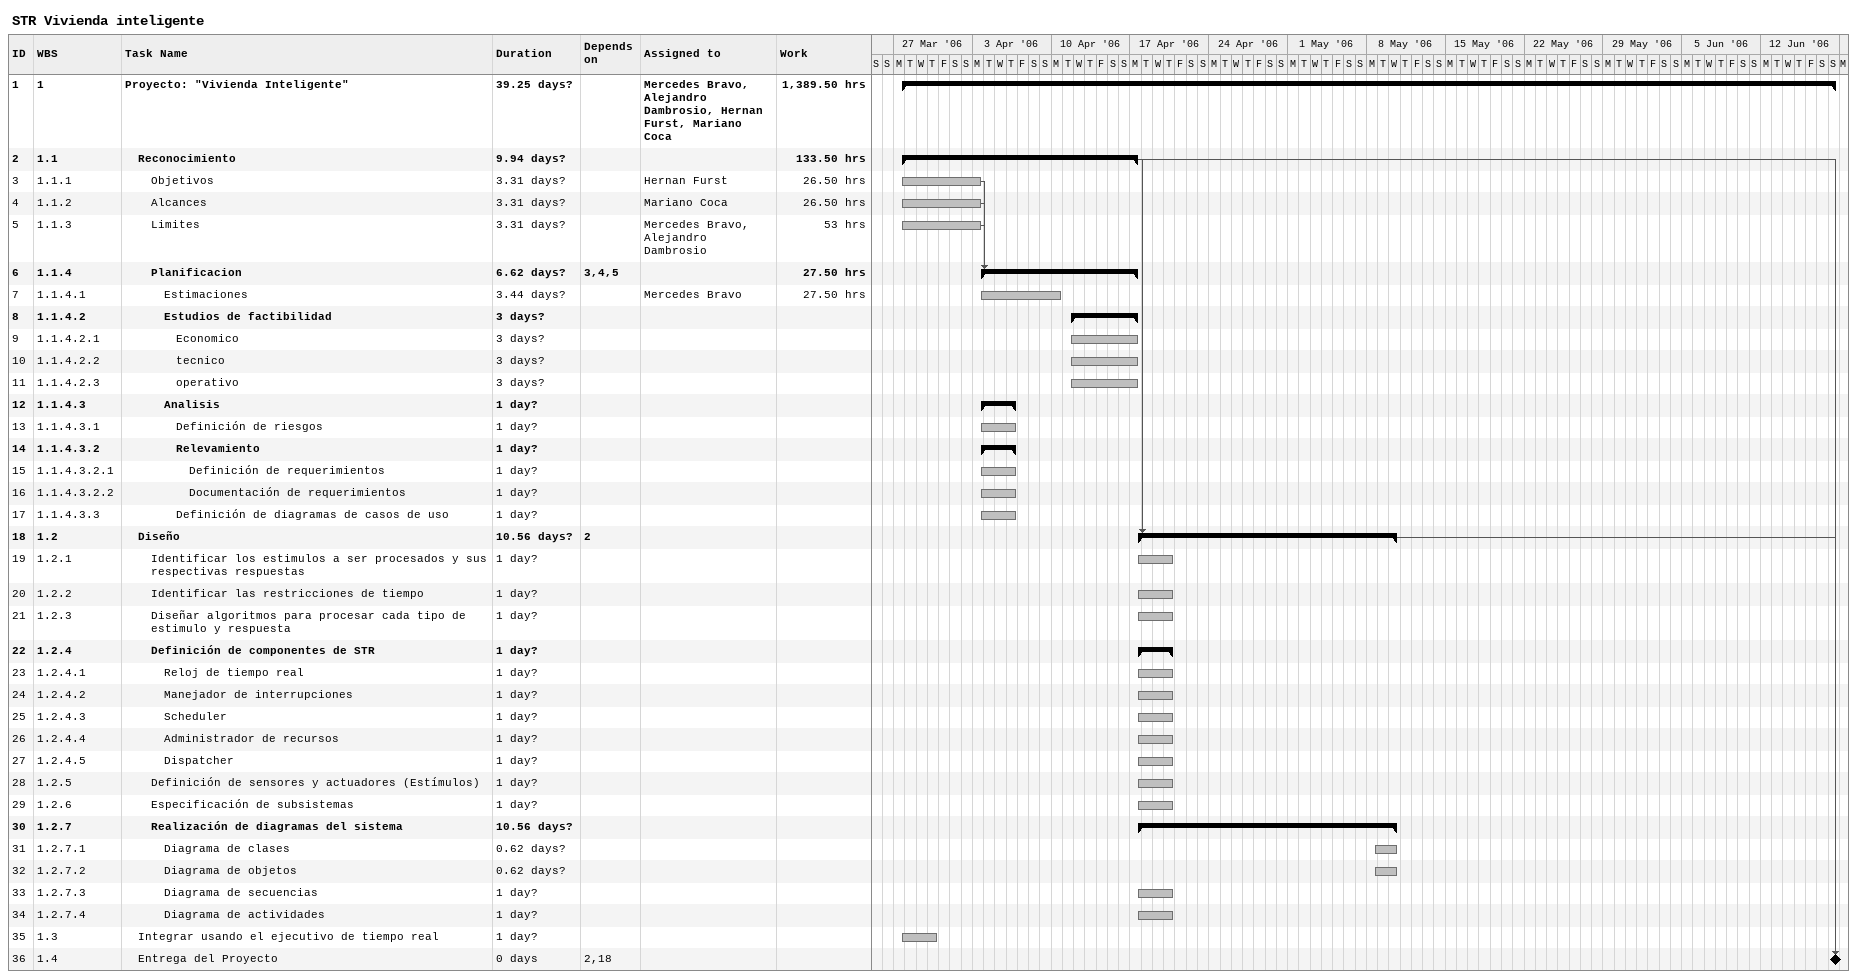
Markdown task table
STR Vivienda inteligente

| ID | WBS | Task | Duration | Start | Finish | Predecessors | Resources | Work (h) |
|---|---|---|---|---|---|---|---|---|
| 1 | 1 | **Proyecto: "Vivienda Inteligente"** | 39.25d? | 2006-03-27 | 2006-06-18 |  | Mercedes Bravo, Alejandro Dambrosio, Hernan Furst, Mariano Coca | 1389.50 |
| 2 | 1.1 | **Reconocimiento** | 9.94d? | 2006-03-27 | 2006-04-17 |  |  | 133.50 |
| 3 | 1.1.1 | Objetivos | 3.31d? | 2006-03-27 | 2006-04-03 |  | Hernan Furst | 26.50 |
| 4 | 1.1.2 | Alcances | 3.31d? | 2006-03-27 | 2006-04-03 |  | Mariano Coca | 26.50 |
| 5 | 1.1.3 | Limites | 3.31d? | 2006-03-27 | 2006-04-03 |  | Mercedes Bravo, Alejandro Dambrosio | 53 |
| 6 | 1.1.4 | **Planificacion** | 6.62d? | 2006-04-03 | 2006-04-17 | 3, 4, 5 |  | 27.50 |
| 7 | 1.1.4.1 | Estimaciones | 3.44d? | 2006-04-03 | 2006-04-10 |  | Mercedes Bravo | 27.50 |
| 8 | 1.1.4.2 | **Estudios de factibilidad** | 3d? | 2006-04-11 | 2006-04-17 |  |  |  |
| 9 | 1.1.4.2.1 | Economico | 3d? | 2006-04-11 | 2006-04-17 |  |  |  |
| 10 | 1.1.4.2.2 | tecnico | 3d? | 2006-04-11 | 2006-04-17 |  |  |  |
| 11 | 1.1.4.2.3 | operativo | 3d? | 2006-04-11 | 2006-04-17 |  |  |  |
| 12 | 1.1.4.3 | **Analisis** | 1d? | 2006-04-03 | 2006-04-06 |  |  |  |
| 13 | 1.1.4.3.1 | Definición de riesgos | 1d? | 2006-04-03 | 2006-04-06 |  |  |  |
| 14 | 1.1.4.3.2 | **Relevamiento** | 1d? | 2006-04-03 | 2006-04-06 |  |  |  |
| 15 | 1.1.4.3.2.1 | Definición de requerimientos | 1d? | 2006-04-03 | 2006-04-06 |  |  |  |
| 16 | 1.1.4.3.2.2 | Documentación de requerimientos | 1d? | 2006-04-03 | 2006-04-06 |  |  |  |
| 17 | 1.1.4.3.3 | Definición de diagramas de casos de uso | 1d? | 2006-04-03 | 2006-04-06 |  |  |  |
| 18 | 1.2 | **Diseño** | 10.56d? | 2006-04-17 | 2006-05-10 | 2 |  |  |
| 19 | 1.2.1 | Identificar los estimulos a ser procesados y sus respectivas respuestas | 1d? | 2006-04-17 | 2006-04-20 |  |  |  |
| 20 | 1.2.2 | Identificar las restricciones de tiempo | 1d? | 2006-04-17 | 2006-04-20 |  |  |  |
| 21 | 1.2.3 | Diseñar algoritmos para procesar cada tipo de estimulo y respuesta | 1d? | 2006-04-17 | 2006-04-20 |  |  |  |
| 22 | 1.2.4 | **Definición de componentes de STR** | 1d? | 2006-04-17 | 2006-04-20 |  |  |  |
| 23 | 1.2.4.1 | Reloj de tiempo real | 1d? | 2006-04-17 | 2006-04-20 |  |  |  |
| 24 | 1.2.4.2 | Manejador de interrupciones | 1d? | 2006-04-17 | 2006-04-20 |  |  |  |
| 25 | 1.2.4.3 | Scheduler | 1d? | 2006-04-17 | 2006-04-20 |  |  |  |
| 26 | 1.2.4.4 | Administrador de recursos | 1d? | 2006-04-17 | 2006-04-20 |  |  |  |
| 27 | 1.2.4.5 | Dispatcher | 1d? | 2006-04-17 | 2006-04-20 |  |  |  |
| 28 | 1.2.5 | Definición de sensores y actuadores (Estímulos) | 1d? | 2006-04-17 | 2006-04-20 |  |  |  |
| 29 | 1.2.6 | Especificación de subsistemas | 1d? | 2006-04-17 | 2006-04-20 |  |  |  |
| 30 | 1.2.7 | **Realización de diagramas del sistema** | 10.56d? | 2006-04-17 | 2006-05-10 |  |  |  |
| 31 | 1.2.7.1 | Diagrama de clases | 0.62d? | 2006-05-08 | 2006-05-10 |  |  |  |
| 32 | 1.2.7.2 | Diagrama de objetos | 0.62d? | 2006-05-08 | 2006-05-10 |  |  |  |
| 33 | 1.2.7.3 | Diagrama de secuencias | 1d? | 2006-04-17 | 2006-04-20 |  |  |  |
| 34 | 1.2.7.4 | Diagrama de actividades | 1d? | 2006-04-17 | 2006-04-20 |  |  |  |
| 35 | 1.3 | Integrar usando el ejecutivo de tiempo real | 1d? | 2006-03-27 | 2006-03-30 |  |  |  |
| 36 | 1.4 | Entrega del Proyecto | 0d | 2006-06-18 | 2006-06-18 | 2, 18 |  |  |
